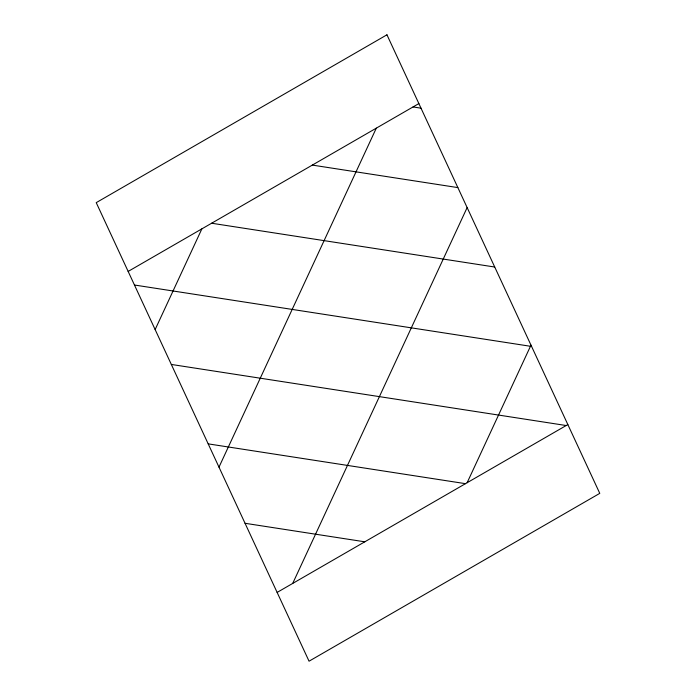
<?xml version="1.0" encoding="UTF-8"?>
<svg xmlns="http://www.w3.org/2000/svg" width="696" height="696" viewBox="0 0 696 696"><rect width="100%" height="100%" fill="white"/><g stroke="black" fill="none" stroke-linecap="round" stroke-linejoin="round"><path stroke-width="1.04" d="M155.138 329.565L201.875 228.862M218.988 467.138L376.301 128.16M292.703 583.422L467.138 207.582M467.138 482.72L530.978 345.146M128.16 271.423L418.87 103.582M277.13 592.418L567.84 424.577M413.05 106.949L421.002 108.176M312.339 165.091L457.864 187.598M211.636 223.233L494.725 267.029M134.459 285.012L531.587 346.451M171.32 364.443L566.196 425.526M208.182 443.865L465.485 483.668M245.044 523.288L364.782 541.81M386.95 34.8L96.231 202.64L309.05 661.2L599.769 493.36L386.95 34.8"/></g></svg>
